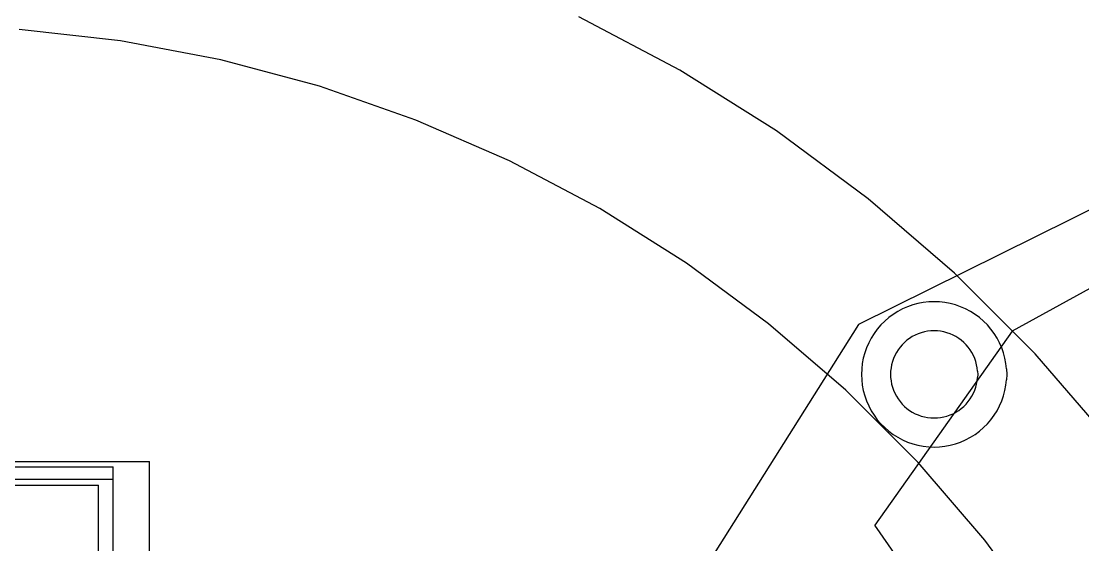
# Model space of a CAD drawing. Header units: millimetres. Extents: x -180 to 1414, y -663 to 972.
# Drawn here: x 7.2 to 80.2, y -391.7 to -355.7 of the extents above; entities that cross this region are included whole.
import ezdxf

# ---------------------------------------------------------------- set-up
doc = ezdxf.new("R2010")
doc.units = ezdxf.units.MM
doc.layers.add('HEAD_FRONT', color=8, linetype='Continuous')

msp = doc.modelspace()

# ---------------------------------------------------------------- linework, layer by layer
at = {"layer": 'HEAD_FRONT'}
for p, q in [((133.315, -342.613), (64.791, -376.555)), ((134.634, -344.497), (75.366, -377.012)), ((52.5, -359.067), (45.558, -355.398)), ((52.5, -359.067), (45.558, -355.398)), ((14.01, -357.05), (7.025, -356.263)), ((14.01, -357.05), (7.025, -356.263)), ((20.917, -358.357), (14.01, -357.05)), ((20.917, -358.357), (14.01, -357.05)), ((27.707, -360.176), (20.917, -358.357)), ((27.707, -360.176), (20.917, -358.357)), ((59.149, -363.245), (52.5, -359.067)), ((59.149, -363.245), (52.5, -359.067)), ((34.342, -362.498), (27.707, -360.176)), ((34.342, -362.498), (27.707, -360.176)), ((40.785, -365.309), (34.342, -362.498)), ((40.785, -365.309), (34.342, -362.498)), ((65.466, -367.908), (59.149, -363.245)), ((65.466, -367.908), (59.149, -363.245)), ((47, -368.594), (40.785, -365.309)), ((47, -368.594), (40.785, -365.309)), ((71.418, -373.03), (65.466, -367.908)), ((71.418, -373.03), (65.466, -367.908)), ((52.952, -372.334), (47, -368.594)), ((52.952, -372.334), (47, -368.594)), ((58.608, -376.508), (52.952, -372.334)), ((58.608, -376.508), (52.952, -372.334)), ((76.97, -378.582), (71.418, -373.03)), ((76.97, -378.582), (71.418, -373.03)), ((67.834, -375.492), (67.504, -375.666)), ((68.177, -375.342), (67.834, -375.492)), ((68.53, -375.219), (68.177, -375.342)), ((68.891, -375.122), (68.53, -375.219)), ((69.258, -375.052), (68.891, -375.122)), ((69.63, -375.01), (69.258, -375.052)), ((70.004, -374.996), (69.63, -375.01)), ((70.377, -375.01), (70.004, -374.996)), ((70.749, -375.052), (70.377, -375.01)), ((71.116, -375.122), (70.749, -375.052)), ((71.477, -375.219), (71.116, -375.122)), ((71.83, -375.342), (71.477, -375.219)), ((72.173, -375.492), (71.83, -375.342)), ((72.504, -375.666), (72.173, -375.492)), ((66.886, -376.087), (66.603, -376.331)), ((67.187, -375.865), (66.886, -376.087)), ((67.504, -375.666), (67.187, -375.865)), ((72.82, -375.865), (72.504, -375.666)), ((73.121, -376.087), (72.82, -375.865)), ((73.404, -376.331), (73.121, -376.087)), ((64.791, -376.555), (50.217, -399.676)), ((63.936, -381.093), (58.608, -376.508)), ((63.936, -381.093), (58.608, -376.508)), ((66.094, -376.879), (65.872, -377.18)), ((75.366, -377.012), (65.917, -390.367)), ((66.338, -376.596), (66.094, -376.879)), ((66.603, -376.331), (66.338, -376.596)), ((69.779, -377.005), (69.556, -377.03)), ((70.004, -376.996), (69.779, -377.005)), ((70.228, -377.005), (70.004, -376.996)), ((70.451, -377.03), (70.228, -377.005)), ((73.669, -376.596), (73.404, -376.331)), ((73.913, -376.879), (73.669, -376.596)), ((74.135, -377.18), (73.913, -376.879)), ((65.673, -377.496), (65.499, -377.827)), ((65.872, -377.18), (65.673, -377.496)), ((68.133, -377.651), (67.963, -377.797)), ((68.314, -377.518), (68.133, -377.651)), ((68.504, -377.398), (68.314, -377.518)), ((68.702, -377.294), (68.504, -377.398)), ((68.908, -377.204), (68.702, -377.294)), ((69.119, -377.13), (68.908, -377.204)), ((69.336, -377.072), (69.119, -377.13)), ((69.556, -377.03), (69.336, -377.072)), ((70.671, -377.072), (70.451, -377.03)), ((70.888, -377.13), (70.671, -377.072)), ((71.1, -377.204), (70.888, -377.13)), ((71.305, -377.294), (71.1, -377.204)), ((71.504, -377.398), (71.305, -377.294)), ((71.694, -377.518), (71.504, -377.398)), ((71.874, -377.651), (71.694, -377.518)), ((72.044, -377.797), (71.874, -377.651)), ((74.334, -377.496), (74.135, -377.18)), ((74.508, -377.827), (74.334, -377.496)), ((65.349, -378.17), (65.226, -378.523)), ((65.499, -377.827), (65.349, -378.17)), ((67.525, -378.306), (67.405, -378.496)), ((67.658, -378.126), (67.525, -378.306)), ((67.804, -377.956), (67.658, -378.126)), ((67.963, -377.797), (67.804, -377.956)), ((72.203, -377.956), (72.044, -377.797)), ((72.349, -378.126), (72.203, -377.956)), ((72.482, -378.306), (72.349, -378.126)), ((72.602, -378.496), (72.482, -378.306)), ((74.658, -378.17), (74.508, -377.827)), ((74.781, -378.523), (74.658, -378.17)), ((65.129, -378.884), (65.059, -379.251)), ((65.226, -378.523), (65.129, -378.884)), ((67.137, -379.112), (67.079, -379.329)), ((67.211, -378.9), (67.137, -379.112)), ((67.301, -378.695), (67.211, -378.9)), ((67.405, -378.496), (67.301, -378.695)), ((72.706, -378.695), (72.602, -378.496)), ((72.796, -378.9), (72.706, -378.695)), ((72.87, -379.112), (72.796, -378.9)), ((72.928, -379.329), (72.87, -379.112)), ((74.878, -378.884), (74.781, -378.523)), ((74.948, -379.251), (74.878, -378.884)), ((82.092, -384.534), (76.97, -378.582)), ((82.092, -384.534), (76.97, -378.582)), ((65.018, -379.623), (65.004, -379.996)), ((65.059, -379.251), (65.018, -379.623)), ((67.012, -379.772), (67.004, -379.996)), ((67.037, -379.549), (67.012, -379.772)), ((67.079, -379.329), (67.037, -379.549)), ((72.97, -379.549), (72.928, -379.329)), ((72.995, -379.772), (72.97, -379.549)), ((72.995, -379.772), (73.004, -379.996)), ((74.99, -379.623), (74.948, -379.251)), ((74.99, -379.623), (75.004, -379.996)), ((65.004, -379.996), (65.018, -380.37)), ((65.018, -380.37), (65.059, -380.742)), ((67.004, -379.996), (67.012, -380.221)), ((67.012, -380.221), (67.037, -380.444)), ((67.037, -380.444), (67.079, -380.664)), ((67.079, -380.664), (67.137, -380.881)), ((72.87, -380.881), (72.928, -380.664)), ((72.928, -380.664), (72.97, -380.444)), ((72.97, -380.444), (72.995, -380.221)), ((73.004, -379.996), (72.995, -380.221)), ((74.948, -380.742), (74.99, -380.37)), ((75.004, -379.996), (74.99, -380.37)), ((68.907, -386.064), (63.936, -381.093)), ((68.907, -386.064), (63.936, -381.093)), ((65.059, -380.742), (65.129, -381.109)), ((65.129, -381.109), (65.226, -381.47)), ((67.137, -380.881), (67.211, -381.092)), ((67.211, -381.092), (67.301, -381.298)), ((67.301, -381.298), (67.405, -381.496)), ((72.602, -381.496), (72.706, -381.298)), ((72.706, -381.298), (72.796, -381.092)), ((72.796, -381.092), (72.87, -380.881)), ((74.781, -381.47), (74.878, -381.109)), ((74.878, -381.109), (74.948, -380.742)), ((65.226, -381.47), (65.349, -381.823)), ((65.349, -381.823), (65.499, -382.166)), ((67.405, -381.496), (67.525, -381.686)), ((67.525, -381.686), (67.658, -381.867)), ((67.658, -381.867), (67.804, -382.037)), ((67.804, -382.037), (67.963, -382.196)), ((72.044, -382.196), (72.203, -382.037)), ((72.203, -382.037), (72.349, -381.867)), ((72.349, -381.867), (72.482, -381.686)), ((72.482, -381.686), (72.602, -381.496)), ((74.508, -382.166), (74.658, -381.823)), ((74.658, -381.823), (74.781, -381.47)), ((65.499, -382.166), (65.673, -382.496)), ((65.673, -382.496), (65.872, -382.813)), ((65.872, -382.813), (66.094, -383.114)), ((67.963, -382.196), (68.133, -382.342)), ((68.133, -382.342), (68.314, -382.475)), ((68.314, -382.475), (68.504, -382.595)), ((68.504, -382.595), (68.702, -382.699)), ((68.702, -382.699), (68.908, -382.789)), ((68.908, -382.789), (69.119, -382.863)), ((70.888, -382.863), (71.1, -382.789)), ((71.1, -382.789), (71.305, -382.699)), ((71.305, -382.699), (71.504, -382.595)), ((71.504, -382.595), (71.694, -382.475)), ((71.694, -382.475), (71.874, -382.342)), ((71.874, -382.342), (72.044, -382.196)), ((73.913, -383.114), (74.135, -382.813)), ((74.135, -382.813), (74.334, -382.496)), ((74.334, -382.496), (74.508, -382.166)), ((66.094, -383.114), (66.338, -383.397)), ((66.338, -383.397), (66.603, -383.662)), ((69.119, -382.863), (69.336, -382.921)), ((69.336, -382.921), (69.556, -382.963)), ((69.556, -382.963), (69.779, -382.988)), ((69.779, -382.988), (70.004, -382.996)), ((70.004, -382.996), (70.228, -382.988)), ((70.228, -382.988), (70.451, -382.963)), ((70.451, -382.963), (70.671, -382.921)), ((70.671, -382.921), (70.888, -382.863)), ((73.404, -383.662), (73.669, -383.397)), ((73.669, -383.397), (73.913, -383.114)), ((66.603, -383.662), (66.886, -383.906)), ((66.886, -383.906), (67.187, -384.128)), ((67.187, -384.128), (67.504, -384.327)), ((72.504, -384.327), (72.82, -384.128)), ((72.82, -384.128), (73.121, -383.906)), ((73.121, -383.906), (73.404, -383.662)), ((67.504, -384.327), (67.834, -384.501)), ((67.834, -384.501), (68.177, -384.651)), ((68.177, -384.651), (68.53, -384.774)), ((68.53, -384.774), (68.891, -384.871)), ((68.891, -384.871), (69.258, -384.941)), ((69.258, -384.941), (69.63, -384.982)), ((69.63, -384.982), (70.004, -384.996)), ((70.004, -384.996), (70.377, -384.982)), ((70.377, -384.982), (70.749, -384.941)), ((70.749, -384.941), (71.116, -384.871)), ((71.116, -384.871), (71.477, -384.774)), ((71.477, -384.774), (71.83, -384.651)), ((71.83, -384.651), (72.173, -384.501)), ((72.173, -384.501), (72.504, -384.327)), ((-16, -386), (16, -386)), ((-13.5, -386.367), (13.5, -386.367)), ((13.5, -387.211), (13.5, -386.367)), ((13.5, -413.633), (13.5, -386.367)), ((16, -407.941), (16, -386)), ((73.492, -391.392), (68.907, -386.064)), ((73.492, -391.392), (68.907, -386.064)), ((-13.5, -387.211), (13.5, -387.211)), ((13.5, -414.476), (13.5, -387.211)), ((-12.5, -387.622), (12.5, -387.622)), ((12.5, -412.378), (12.5, -387.622)), ((12.5, -392.381), (12.5, -387.622)), ((78.581, -408.454), (65.917, -390.367)), ((77.666, -397.048), (73.492, -391.392)), ((77.666, -397.048), (73.492, -391.392))]:
    msp.add_line(p, q, dxfattribs=at)

doc.saveas('drawing.dxf')
